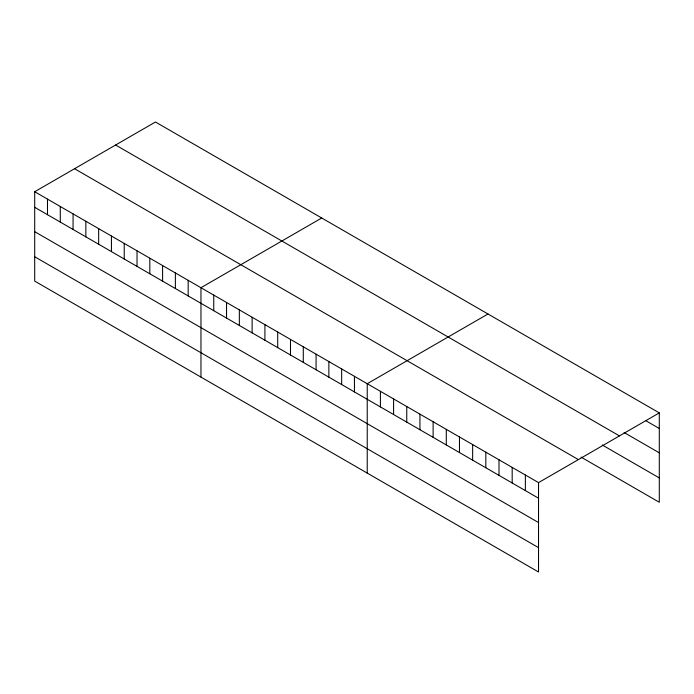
<?xml version="1.0" encoding="UTF-8"?>
<svg xmlns="http://www.w3.org/2000/svg" width="694" height="694" viewBox="0 0 694 694"><rect width="100%" height="100%" fill="white"/><g stroke="black" fill="none" stroke-linecap="round" stroke-linejoin="round"><path stroke-width="1.04" d="M34.7 191.726L538.535 482.616L538.535 571.995L34.7 281.105L34.7 191.726L155.465 122.005L659.3 412.895L659.3 502.274L581.112 457.138M321.73 217.994L200.965 287.715L200.965 377.102M487.995 313.992L367.23 383.713L367.23 473.091M538.535 482.616L659.3 412.895M646.123 420.876L659.3 428.484M624.158 432.544L659.3 452.835M115.612 145.011L619.447 435.901M602.201 444.958L659.3 477.923M74.553 168.72L578.388 459.601M34.7 207.315L538.535 498.205M34.7 231.666L538.535 522.556M34.7 256.754L538.535 547.644M525.358 475.008L525.358 490.597M512.181 467.4L512.181 482.989M499.003 459.792L499.003 475.381M485.826 452.184L485.826 467.773M472.649 444.576L472.649 460.165M459.471 436.968L459.471 452.557M446.294 429.36L446.294 444.949M433.117 421.752L433.117 437.341M419.939 414.144L419.939 429.733M406.762 406.537L406.762 422.126M393.585 398.929L393.585 414.518M380.407 391.321L380.407 406.91M354.443 376.33L354.443 391.919M341.656 368.948L341.656 384.537M328.861 361.557L328.861 377.154M316.074 354.174L316.074 369.763M303.287 346.792L303.287 362.381M290.491 339.409L290.491 354.998M277.704 332.027L277.704 347.616M264.917 324.636L264.917 340.233M252.122 317.253L252.122 332.842M239.335 309.871L239.335 325.46M226.548 302.489L226.548 318.078M213.752 295.106L213.752 310.695M188.178 280.333L188.178 295.922M175.382 272.95L175.382 288.539M162.596 265.568L162.596 281.157M149.809 258.185L149.809 273.774M137.022 250.803L137.022 266.392M124.226 243.412L124.226 259.001M111.439 236.029L111.439 251.618M98.652 228.647L98.652 244.236M85.856 221.265L85.856 236.854M73.07 213.882L73.07 229.471M60.283 206.491L60.283 222.089M47.487 199.109L47.487 214.698"/></g></svg>
